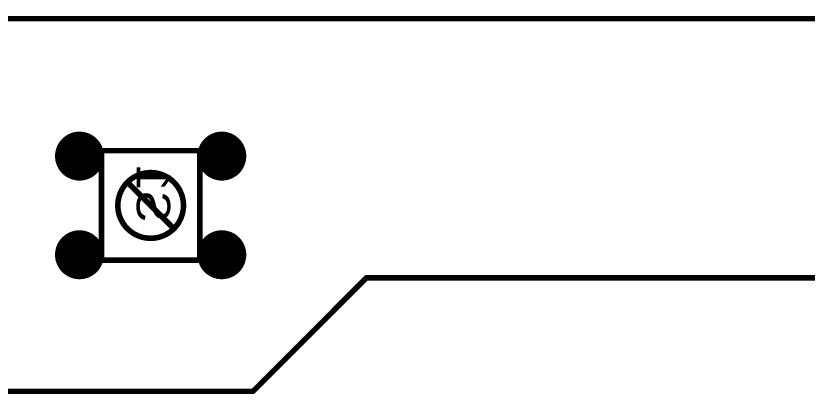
# Model space of a CAD drawing. Header units: millimetres. Extents: x 188 to 468, y 62 to 189.
# Drawn here: x 393.14 to 429.29, y 61.54 to 78.8 of the extents above; entities that cross this region are included whole.
import ezdxf

# ---------------------------------------------------------------- set-up
doc = ezdxf.new("R2010")
doc.units = ezdxf.units.MM
for name, color, linetype in [('BottomSolder', 6, 'Continuous'), ('KeepOutLayer', 6, 'Continuous'), ('Mechanical15', 56, 'Continuous'), ('TopOverlay', 2, 'Continuous'), ('TopSolder', 216, 'Continuous')]:
    doc.layers.add(name, color=color, linetype=linetype)
doc.styles.get("Standard").update_dxf_attribs({"font": 'arial.ttf'})

msp = doc.modelspace()

# ---------------------------------------------------------------- linework, layer by layer
at = {"layer": 'BottomSolder', "const_width": 1.1176}
for points in [[(396.6096409594317, 72.40480058, -1), (395.4920409594317, 72.40480058, -1)], [(403.1096406594318, 72.40480058, -1), (401.9920406594317, 72.40480058, -1)], [(396.6096409594317, 67.90479942000002, -1), (395.4920409594317, 67.90479942000002, -1)], [(403.1096406594318, 67.90479942000002, -1), (401.9920406594317, 67.90479942000002, -1)]]:
    msp.add_lwpolyline(points, format="xyb", close=True, dxfattribs=at)
at = {"layer": 'KeepOutLayer', "const_width": 0.254}
for points in [[(409.1560420794318, 66.8528), (403.9744420794317, 61.6712)], [(443.7254420794317, 66.8528), (409.1560420794318, 66.8528)], [(403.9744420794317, 61.6712), (361.5056420794317, 61.6712)]]:
    msp.add_lwpolyline(points, dxfattribs=at)
at = {"layer": 'KeepOutLayer', "const_width": 0.127}
for points in [[(409.2195420794317, 66.8528, -1), (409.0925420794317, 66.8528, -1)], [(409.2195420794317, 66.8528, -1), (409.0925420794317, 66.8528, -1)], [(404.0379420794317, 61.6712, -1), (403.9109420794317, 61.6712, -1)], [(404.0379420794317, 61.6712, -1), (403.9109420794317, 61.6712, -1)]]:
    msp.add_lwpolyline(points, format="xyb", close=True, dxfattribs=at)
at = {"layer": 'Mechanical15', "const_width": 0.254}
msp.add_lwpolyline([(449.2941888794318, 78.6775668), (356.2941716794317, 78.6775668)], dxfattribs=at)
at = {"layer": 'TopOverlay', "const_width": 0.254}
for points in [[(397.0508414994317, 67.65479992000002), (397.0508414994317, 72.65480008)], [(401.5508426594317, 72.65480008), (397.0508414994317, 72.65480008)], [(401.5508426594317, 67.65479992000002), (401.5508426594317, 72.65480008)], [(400.3008426194317, 69.15479945999999), (398.3008415394317, 71.15480054)], [(401.5508426594317, 67.65479992000002), (397.0508414994317, 67.65479992000002)]]:
    msp.add_lwpolyline(points, dxfattribs=at)
at = {"layer": 'TopOverlay'}
for points, const_width in [([(397.1143414994317, 72.65480008, -1), (396.9873414994317, 72.65480008, -1)], 0.127), ([(397.1143414994317, 72.65480008, -1), (396.9873414994317, 72.65480008, -1)], 0.127), ([(401.6143426594317, 72.65480008, -1), (401.4873426594317, 72.65480008, -1)], 0.127), ([(401.6143426594317, 72.65480008, -1), (401.4873426594317, 72.65480008, -1)], 0.127), ([(397.8008425394318, 70.1548, -1), (400.8008416194318, 70.1548, -1)], 0.254), ([(398.3643415394317, 71.15480054, -1), (398.2373415394317, 71.15480054, -1)], 0.127), ([(397.8643425394317, 70.1548, -1), (397.7373425394317, 70.1548, -1)], 0.127), ([(400.8643416194317, 70.1548, -1), (400.7373416194317, 70.1548, -1)], 0.127), ([(400.3643426194317, 69.15479945999999, -1), (400.2373426194317, 69.15479945999999, -1)], 0.127), ([(397.1143414994317, 67.65479992000002, -1), (396.9873414994317, 67.65479992000002, -1)], 0.127), ([(397.1143414994317, 67.65479992000002, -1), (396.9873414994317, 67.65479992000002, -1)], 0.127), ([(401.6143426594317, 67.65479992000002, -1), (401.4873426594317, 67.65479992000002, -1)], 0.127), ([(401.6143426594317, 67.65479992000002, -1), (401.4873426594317, 67.65479992000002, -1)], 0.127)]:
    msp.add_lwpolyline(points, format="xyb", close=True, dxfattribs=dict(at, const_width=const_width))
at = {"layer": 'TopSolder', "const_width": 1.1176}
for points in [[(396.6096409594317, 72.40480058, -1), (395.4920409594317, 72.40480058, -1)], [(403.1096406594318, 72.40480058, -1), (401.9920406594317, 72.40480058, -1)], [(396.6096409594317, 67.90479942000002, -1), (395.4920409594317, 67.90479942000002, -1)], [(403.1096406594318, 67.90479942000002, -1), (401.9920406594317, 67.90479942000002, -1)]]:
    msp.add_lwpolyline(points, format="xyb", close=True, dxfattribs=at)

# ---------------------------------------------------------------- texts
at = {"layer": 'TopOverlay', "text_generation_flag": 2}
msp.add_text('S1', height=1.524, rotation=270, dxfattribs=at).set_placement((398.6658420794317, 69.39280000000002))

doc.saveas('drawing.dxf')
